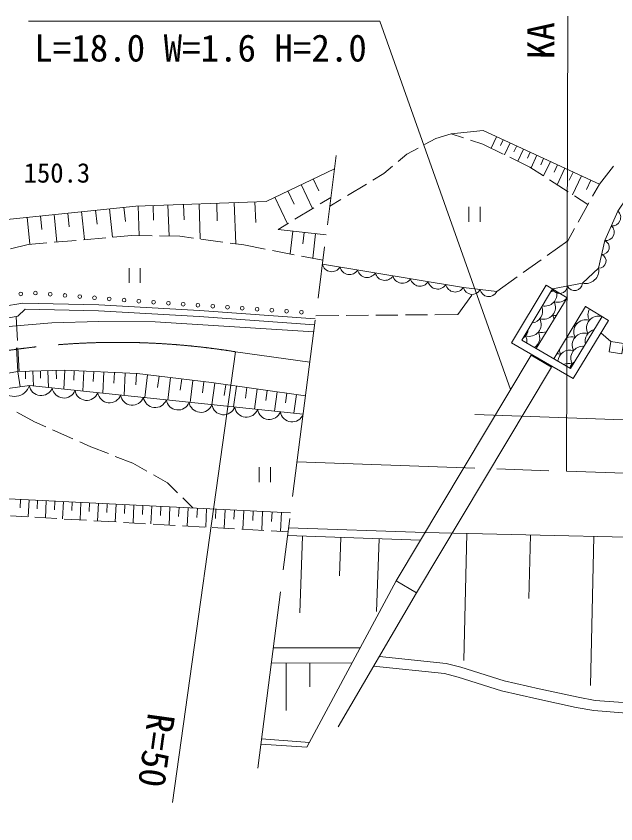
# Model space of a CAD drawing. Units: millimetres at full size, sheet at 1:1000; details may follow other scales. Extents: x 40000 to 680000, y 20000 to 380000.
# Drawn here: x 118296 to 158779, y 267880 to 322439 of the extents above; entities that cross this region are included whole.
import ezdxf
from ezdxf.enums import TextEntityAlignment as Align

# ---------------------------------------------------------------- set-up
doc = ezdxf.new("R2010")
doc.units = ezdxf.units.MM
doc.header["$LTSCALE"] = 1000
doc.linetypes.add('CHAIN', pattern=[18.5, 12, -1.5, 3.5, -1.5])
for name, color, linetype, lineweight in [('M-BGD', 7, 'Continuous', 13), ('M-BMK', 2, 'CHAIN', 13), ('M-STR-HTXT', 7, 'Continuous', 13), ('M-STR-STR1', 1, 'Continuous', 13)]:
    doc.layers.add(name, color=color, linetype=linetype, lineweight=lineweight)
doc.styles.add('ＭＳ ゴシック', font='')
doc.styles.get('ＭＳ ゴシック').set_extended_font_data('MS Gothic')

msp = doc.modelspace()

# ---------------------------------------------------------------- linework, layer by layer
at = {"layer": 'M-BGD'}
for p, q in [((147670, 314500), (146626, 314173)), ((148500, 314221), (147670, 314500)), ((150727, 314298), (150364, 313512)), ((146626, 314173), (145865, 313762)), ((149804, 313783), (148974, 314062)), ((151168, 313121), (149804, 313783)), ((151181, 314089), (150999, 313695)), ((151635, 313879), (151264, 313075)), ((145425, 313524), (144663, 313113)), ((152089, 313669), (151903, 313267)), ((152543, 313459), (152163, 312638)), ((152997, 313249), (152807, 312839)), ((144663, 313113), (144083, 312621)), ((152982, 312241), (151618, 312903)), ((153451, 313040), (153059, 312192)), ((153904, 312830), (153708, 312406)), ((143701, 312297), (143121, 311805)), ((153889, 311654), (152982, 312241)), ((154358, 312620), (153906, 311643)), ((154847, 312394), (154621, 311905)), ((155336, 312168), (154819, 311051)), ((157667, 311090), (158617, 312296)), ((143121, 311805), (142367, 311351)), ((155894, 311910), (155636, 311352)), ((156453, 311652), (155863, 310376)), ((137542, 311057), (138310, 309444)), ((138348, 311441), (138732, 310635)), ((141938, 311093), (140653, 310319)), ((155568, 310567), (154308, 311382)), ((157091, 311357), (156796, 310719)), ((157209, 310271), (157667, 311090)), ((136646, 310631), (137073, 309735)), ((134417, 309900), (134467, 308504)), ((135751, 310204), (136604, 308414)), ((138830, 309758), (139545, 310190)), ((140225, 310061), (139471, 309607)), ((156894, 309708), (155987, 310295)), ((124606, 309429), (124805, 307504)), ((125569, 309528), (125668, 308566)), ((126532, 309617), (126604, 307608)), ((127536, 309653), (127572, 308649)), ((128541, 309689), (128616, 307586)), ((129593, 309727), (129630, 308676)), ((130644, 309765), (130729, 307388)), ((131832, 309807), (131875, 308619)), ((133021, 309850), (133121, 307057)), ((137118, 308724), (138402, 309500)), ((148866, 309550), (148866, 308550)), ((149616, 308550), (149616, 309550)), ((156232, 308525), (156965, 309834)), ((119033, 308851), (119222, 307027)), ((119945, 308946), (120040, 308034)), ((120858, 309040), (121050, 307183)), ((121786, 309137), (121883, 308208)), ((122715, 309233), (122911, 307342)), ((123661, 309331), (123759, 308385)), ((135975, 308034), (136690, 308466)), ((135975, 308034), (139222, 307659)), ((136968, 307919), (136791, 306378)), ((137739, 307830), (137650, 307060)), ((138510, 307741), (138318, 306083)), ((155529, 307270), (155988, 308089)), ((120859, 307167), (122354, 307294)), ((122852, 307337), (124346, 307465)), ((124845, 307507), (126090, 307614)), ((126090, 307614), (127470, 307599)), ((127970, 307593), (129350, 307578)), ((129350, 307578), (130268, 307452)), ((130763, 307383), (132249, 307178)), ((154148, 306279), (155529, 307270)), ((117910, 306716), (119115, 307018)), ((119115, 307018), (120361, 307124)), ((132744, 307109), (133662, 306983)), ((133662, 306983), (135105, 306704)), ((135596, 306609), (137069, 306324)), ((137560, 306230), (139003, 305951)), ((152523, 305113), (153742, 305987)), ((125916, 305420), (125916, 304420)), ((126666, 304420), (126666, 305420)), ((150735, 303831), (152116, 304822)), ((154066, 304271), (155492, 303421)), ((148118, 302288), (149068, 303597)), ((155492, 303421), (153409, 299989)), ((156735, 302824), (154596, 299299)), ((158282, 301886), (156735, 302824)), ((144571, 302257), (146071, 302270)), ((146571, 302274), (148118, 302288)), ((118390, 300537), (118303, 302139)), ((138524, 302202), (140071, 302216)), ((140571, 302221), (142071, 302234)), ((142571, 302239), (144071, 302252)), ((158451, 300470), (157776, 301053)), ((118404, 298430), (118317, 300032)), ((118504, 298435), (118417, 300038)), ((118918, 298447), (118933, 297932)), ((119433, 298462), (119462, 297458)), ((119935, 298477), (119950, 297975)), ((120438, 298491), (120471, 297352)), ((121007, 298508), (121024, 297939)), ((121577, 298522), (121520, 297243)), ((122216, 298493), (122188, 297854)), ((122856, 298465), (122795, 297109)), ((118404, 298419), (118571, 297401)), ((123534, 298435), (123504, 297757)), ((124212, 298405), (124148, 296967)), ((124930, 298373), (124899, 297654)), ((125649, 298341), (125582, 296817)), ((126411, 298307), (126378, 297545)), ((127169, 298217), (126977, 296671)), ((127942, 298121), (127846, 297348)), ((128715, 298025), (128527, 296508)), ((129474, 297931), (129379, 297172)), ((130232, 297836), (130047, 296349)), ((130976, 297744), (130883, 297000)), ((131719, 297648), (131515, 296195)), ((132445, 297546), (132343, 296819)), ((133172, 297443), (132975, 296042)), ((133872, 297345), (133774, 296644)), ((134573, 297246), (134383, 295894)), ((135249, 297151), (135154, 296475)), ((135925, 297056), (135742, 295752)), ((136577, 296964), (136485, 296312)), ((137229, 296873), (137052, 295615)), ((118343, 295678), (119536, 295037)), ((119536, 295037), (120297, 294701)), ((120755, 294499), (122127, 293892)), ((122584, 293690), (123345, 293354)), ((123345, 293354), (124527, 292886)), ((124991, 292701), (126173, 292233)), ((126173, 292233), (127123, 291700)), ((134710, 291963), (134710, 290963)), ((135460, 290963), (135460, 291963)), ((127559, 291456), (128510, 290924)), ((128510, 290924), (129185, 290249)), ((118594, 289796), (118565, 289222)), ((119168, 289767), (119110, 288611)), ((119746, 289739), (119717, 289160)), ((120324, 289710), (120266, 288544)), ((129538, 289895), (130213, 289220)), ((120907, 289681), (120878, 289098)), ((121490, 289652), (121431, 288477)), ((122077, 289623), (122048, 289036)), ((122664, 289594), (122606, 288410)), ((123256, 289565), (123227, 288973)), ((123848, 289535), (123789, 288342)), ((124445, 289506), (124415, 288909)), ((125042, 289476), (124982, 288273)), ((125643, 289446), (125613, 288845)), ((126244, 289417), (126184, 288204)), ((126851, 289387), (126821, 288780)), ((127457, 289357), (127396, 288135)), ((128068, 289326), (128037, 288715)), ((128679, 289296), (128618, 288064)), ((129294, 289265), (129264, 288650)), ((129910, 289235), (129849, 287994)), ((130531, 289204), (130500, 288584)), ((131152, 289173), (131090, 287922)), ((117913, 288680), (119048, 288614)), ((131777, 289142), (131746, 288517)), ((132403, 289111), (132340, 287850)), ((133033, 289080), (133002, 288450)), ((133664, 289049), (133601, 287778)), ((134299, 289017), (134268, 288382)), ((134935, 288986), (134871, 287705)), ((135575, 288954), (135543, 288314)), ((136215, 288923), (136151, 287631)), ((119548, 288586), (121045, 288500)), ((121544, 288471), (123042, 288385)), ((123541, 288356), (125038, 288270)), ((125538, 288241), (127035, 288155)), ((127534, 288127), (129032, 288041)), ((129531, 288012), (131029, 287926)), ((131528, 287897), (133025, 287811)), ((133524, 287782), (135022, 287696)), ((135521, 287668), (136656, 287602)), ((136692, 287879), (145887, 287554)), ((145576, 287035), (136624, 287353)), ((137624, 287317), (137440, 282140)), ((140212, 287225), (140120, 284637)), ((142801, 287133), (142626, 282220)), ((148724, 287488), (148523, 278909)), ((153014, 287387), (152913, 283098)), ((157303, 287287), (157068, 277231)), ((140038, 274427), (145312, 283477)), ((141515, 279773), (135653, 279762)), ((135524, 278747), (140957, 278733)), ((136524, 278745), (136515, 275545)), ((138123, 278740), (138119, 277141)), ((138088, 273377), (134869, 273628))]:
    msp.add_line(p, q, dxfattribs=at)
for points in [[(157667, 311090), (149820, 314718), (147670, 314500)], [(154495, 304015), (156528, 304401), (157615, 305417), (158035, 307275), (158912, 309273), (160139, 311061), (161681, 312848), (162697, 313830)], [(77990, 291125), (90828, 298360), (102641, 304108), (110107, 306912), (116556, 308595), (126371, 309611), (135169, 309927), (139794, 312129)], [(138969, 305679), (148492, 304111), (150735, 303831)], [(154066, 304271), (151745, 300379), (155901, 297962), (158282, 301886)], [(154495, 304015), (152433, 300557), (155728, 298641), (157854, 302146)], [(82518, 284689), (89049, 289271), (95102, 293594), (99574, 296709), (102214, 298382), (103915, 299251), (105869, 300154), (108223, 301020), (110191, 301483), (112204, 301932), (114594, 302380), (117384, 302833), (118743, 303044)], [(118743, 303044), (123871, 302938), (130674, 302548), (138474, 301991)], [(82748, 284362), (89280, 288944), (95332, 293268), (99796, 296375), (102413, 298035), (104090, 298891), (106022, 299785), (108338, 300636), (110280, 301093), (112285, 301540), (114663, 301986), (117290, 302412), (117810, 302059), (118412, 302173), (118900, 302641), (123856, 302538), (130648, 302149), (138446, 301592)], [(83229, 283677), (95741, 292833), (99807, 295544), (102705, 297133), (105696, 298465), (108570, 299587), (112005, 300498), (115277, 301129), (118058, 301503), (120698, 301713), (123876, 301807), (127685, 301783), (138384, 301106)], [(85033, 281114), (100094, 291565), (103651, 293756), (106829, 295376), (109540, 296451), (112391, 297277), (115257, 297900), (118404, 298430), (121535, 298523), (126458, 298305), (131474, 297682), (137831, 296788)], [(85298, 280737), (100376, 291201), (103741, 293140), (107177, 295033), (113486, 296692), (119188, 297487), (137673, 295550)], [(149262, 295539), (171169, 294751), (186890, 294698)], [(86275, 279348), (105154, 288610), (109606, 289801), (117773, 289836), (136821, 288892)], [(145887, 287554), (167283, 287054), (167283, 285581), (170274, 284320), (177786, 279552), (181958, 276783), (183991, 275802), (187286, 274505), (188758, 274084), (193314, 272157), (196399, 270474), (198555, 267880)], [(134823, 273270), (137915, 273053), (143939, 284298)], [(142815, 279192), (147335, 278716), (148322, 278466), (151245, 277532), (153598, 277002), (156246, 276426), (157383, 276223), (159284, 276083), (162701, 275829)], [(142429, 278529), (147212, 278025), (148129, 277793), (151062, 276856), (153447, 276319), (156110, 275739), (157296, 275528), (159232, 275385), (162701, 275127)]]:
    msp.add_lwpolyline(points, dxfattribs=at)
msp.add_lwpolyline([(159177, 299625), (158339, 299757), (158451, 300470), (159289, 300338)], close=True, dxfattribs=at)
for centre in [(118606, 303679), (119598, 303731), (120595, 303652), (121592, 303573), (122589, 303494), (123586, 303415), (124583, 303336), (125580, 303257), (126577, 303178), (127574, 303111), (128572, 303044), (129570, 302977), (130568, 302910), (131565, 302843), (132563, 302776), (133561, 302709), (134559, 302642), (135556, 302575), (136554, 302508), (137552, 302441)]:
    msp.add_circle(centre, 125, dxfattribs=at)
for centre, radius, start, end in [((158535, 308842), 572, 263.8068, 48.829), ((158097, 307843), 572, 263.8068, 48.829), ((157849, 306829), 483, 267.1823, 67.3027), ((157639, 305900), 483, 267.1823, 67.3027), ((139605, 305833), 655, 193.5496, 327.7457), ((140796, 305637), 655, 193.5496, 327.7457), ((141986, 305441), 655, 193.5496, 327.7457), ((143176, 305245), 655, 193.5496, 327.7457), ((156735, 305268), 892, 256.5613, 9.6204), ((144367, 305049), 655, 193.5496, 327.7457), ((145557, 304853), 655, 193.5496, 327.7457), ((146747, 304657), 655, 193.5496, 327.7457), ((147938, 304460), 655, 193.5496, 327.7457), ((149077, 304239), 599, 192.2993, 333.4506), ((150199, 304098), 599, 192.2993, 333.4506), ((154089, 304564), 812, 289.964, 310.2945), ((154978, 304244), 534, 205.3145, 356.1633), ((155995, 304436), 534, 205.3145, 356.1633), ((153990, 303668), 812, 257.5307, 12.4792), ((154855, 303921), 812, 252.6199, 320), ((153026, 302519), 812, 276.7508, 21.6353), ((153891, 302772), 812, 252.6199, 27.3801), ((156846, 302013), 812, 97.1733, 98.0858), ((157711, 302266), 812, 150.7694, 207.3801), ((152927, 301623), 812, 252.6199, 27.3801), ((153792, 301876), 812, 5.464, 27.3801), ((154756, 303025), 812, 252.6199, 270.1323), ((156746, 301117), 812, 72.6199, 207.3801), ((156846, 302013), 812, 199.4266, 207.3801), ((157612, 301370), 812, 72.6199, 207.3801), ((158477, 301623), 812, 140, 157.5124), ((152062, 301369), 812, 303.9498, 354.4363), ((155881, 300864), 812, 72.6199, 79.4112), ((157513, 300474), 812, 103.7722, 193.7402), ((151963, 300474), 812, 352.1123, 27.3801), ((152828, 300727), 812, 304.6521, 27.3801), ((153792, 301876), 812, 252.6199, 292.0484), ((155782, 299968), 812, 72.6199, 113.8843), ((156647, 300221), 812, 72.6199, 207.3801), ((152729, 299831), 812, 20.8012, 27.3801), ((153693, 300980), 812, 252.6199, 258.2681), ((156548, 299325), 812, 83.9869, 207.3801), ((154818, 298819), 812, 72.6199, 91.3984), ((155683, 299072), 812, 72.6199, 175.3925), ((155782, 299968), 812, 183.6282, 207.3801), ((155584, 298176), 812, 72.6199, 114.1687), ((156449, 298429), 812, 122.1308, 162.632), ((118173, 297817), 1067, 213.8939, 341.9716), ((119979, 297605), 800, 188.4832, 339.5514), ((121519, 297443), 800, 188.4832, 339.5514), ((123060, 297282), 800, 188.4832, 339.5514), ((124600, 297121), 800, 188.4832, 339.5514), ((126140, 296959), 800, 188.4832, 339.5514), ((127681, 296798), 800, 188.4832, 339.5514), ((129221, 296636), 800, 188.4832, 339.5514), ((130762, 296475), 800, 188.4832, 339.5514), ((132302, 296313), 800, 188.4832, 339.5514), ((133843, 296152), 800, 188.4832, 339.5514), ((135383, 295991), 800, 188.4832, 339.5514), ((136923, 295829), 800, 188.4832, 339.5514)]:
    msp.add_arc(centre, radius, start, end, dxfattribs=at)
at = {"layer": 'M-BMK'}
for p, q in [((134615, 271643), (139907, 313016)), ((133104, 299768), (138123, 299070)), ((137261, 292329), (155440, 291695)), ((155440, 291695), (178150, 290985))]:
    msp.add_line(p, q, dxfattribs=at)
msp.add_arc((125145, 250405), 50000, 80.8416, 124.78, dxfattribs=at)
at = {"layer": 'M-STR-HTXT'}
for p, q in [((119122, 322106), (142838, 322106)), ((142838, 322106), (151663, 297213)), ((155440, 291695), (155540, 322439)), ((133104, 299768), (128859, 269318))]:
    msp.add_line(p, q, dxfattribs=at)
at = {"layer": 'M-STR-STR1'}
msp.add_lwpolyline([(145312, 283477), (154433, 298729), (153061, 299550), (143939, 284298)], close=True, dxfattribs=at)

# ---------------------------------------------------------------- texts
at = {"layer": 'M-BGD', "style": 'ＭＳ ゴシック'}
msp.add_text('150.3', height=1320, dxfattribs=at).set_placement((121049, 311855), align=Align.MIDDLE_CENTER)
at = {"layer": 'M-STR-HTXT', "style": 'ＭＳ ゴシック'}
for s, rotation, p in [('KA', 89.813, (153715, 320786)), ('R=50', 262.065, (127774, 272840))]:
    msp.add_text(s, height=1833, rotation=rotation, dxfattribs=at).set_placement(p, align=Align.MIDDLE_CENTER)
msp.add_text('L=18.0 W=1.6 H=2.0', height=1833, dxfattribs=at).set_placement((141969, 318824), align=Align.BOTTOM_RIGHT)

doc.saveas('drawing.dxf')
